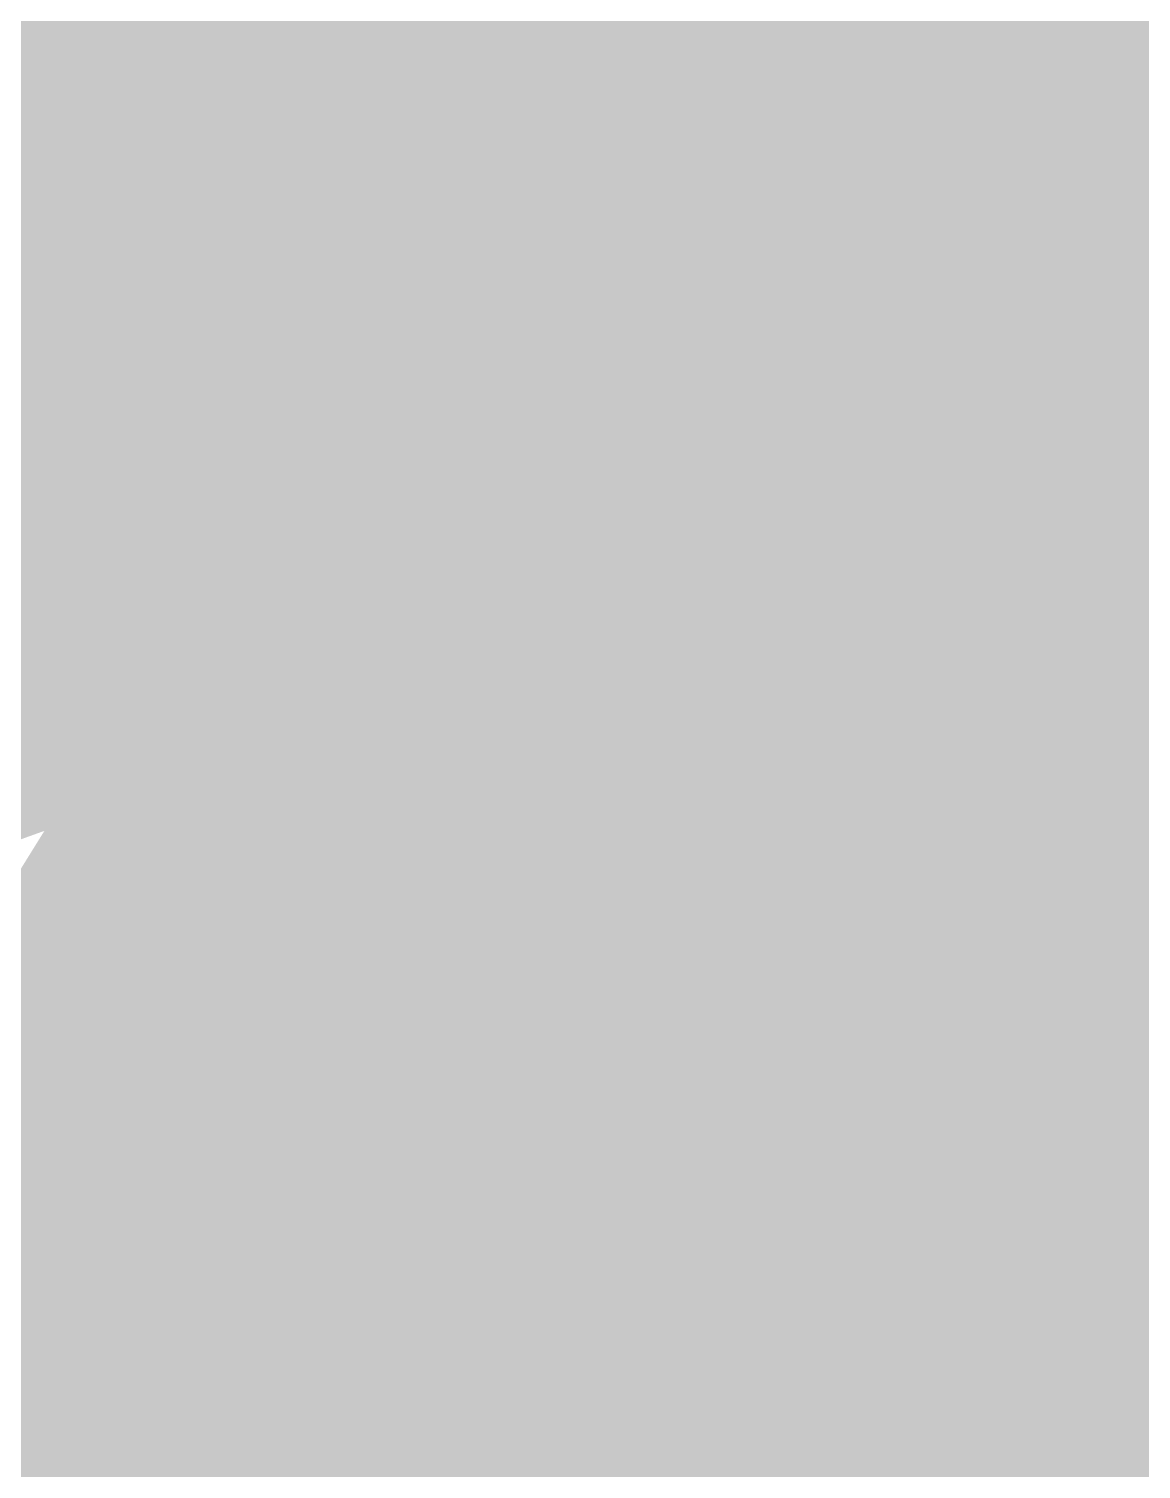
# Model space of a CAD drawing. Header units: millimetres. Extents: x -0.5 to 77.7, y -66.2 to -6.
# Drawn here: x 50.1876 to 50.4851, y -22.8894 to -22.504 of the extents above; entities that cross this region are included whole.
import ezdxf

# ---------------------------------------------------------------- set-up
doc = ezdxf.new("R2010")
doc.units = ezdxf.units.MM
doc.header["$MEASUREMENT"] = 0
for name, color, linetype, true_color in [('Inner1', 7, 'Continuous', 0x999966), ('Inner2', 7, 'Continuous', 0x008000), ('Top-Silkscreen-Layer', 7, 'Continuous', 0xffcc00)]:
    doc.layers.add(name, color=color, linetype=linetype, true_color=true_color)

msp = doc.modelspace()

# ---------------------------------------------------------------- hatches: boundary and pattern name
at = {"layer": 'Inner1'}
msp.add_hatch(color=256, dxfattribs=at).paths.add_polyline_path([(77.23901, -6.45415), (77.23901, -65.68199), (-0.02286, -65.68199), (-0.02286, -6.45415)])
at = {"layer": 'Top-Silkscreen-Layer'}
for points in [[(50.30085, -22.54124), (50.32571, -22.608), (50.3271, -22.53036), (50.3136, -22.52662)], [(50.20136, -22.54975), (50.18775, -22.56605), (50.19269, -22.58094), (50.25302, -22.57217)], [(50.40088, -22.55032), (50.38641, -22.56764), (50.39218, -22.58217), (50.45029, -22.5816), (50.45373, -22.56584), (50.44417, -22.55108)], [(50.40346, -22.66325), (50.40118, -22.70282), (50.4481, -22.68554), (50.4481, -22.666), (50.43699, -22.65707)], [(50.30398, -22.66141), (50.30118, -22.70282), (50.35025, -22.67441)], [(50.20353, -22.66466), (50.19327, -22.68118), (50.20105, -22.69907), (50.20883, -22.71695), (50.22285, -22.71695), (50.24977, -22.68143)], [(50.20812, -22.78285), (50.20145, -22.79714), (50.20717, -22.81152), (50.23699, -22.81698), (50.23335, -22.77731)], [(50.30372, -22.77904), (50.29366, -22.79525), (50.3033, -22.81345), (50.3481, -22.79732)], [(50.40536, -22.78252), (50.39739, -22.79646), (50.40349, -22.80975), (50.43408, -22.81937), (50.43335, -22.77731)]]:
    msp.add_hatch(color=256, dxfattribs=at).paths.add_polyline_path(points)

# ---------------------------------------------------------------- linework, layer by layer
at = {"layer": 'Inner2', "const_width": 0.4}
for points in [[(36.83007, -22.47904), (51.1811, -22.47904)], [(37.46507, -22.98705), (51.6891, -22.98705)]]:
    msp.add_lwpolyline(points, dxfattribs=at)
at = {"layer": 'Top-Silkscreen-Layer', "const_width": 0.254}
for points in [[(50.30085, -22.54124), (50.32571, -22.608), (50.3271, -22.53036), (50.3136, -22.52662)], [(50.49897, -22.43204), (50.52386, -22.49332), (50.54291, -22.43132)], [(50.3931, -22.30982), (50.3831, -22.34168), (50.3831, -22.36207), (50.39921, -22.37895), (50.46045, -22.35604), (50.46759, -22.3402), (50.45961, -22.32644)], [(50.39589, -22.43152), (50.42427, -22.49332), (50.44792, -22.42986), (50.44275, -22.41877), (50.42321, -22.41877), (50.40367, -22.41877)], [(50.1931, -22.30982), (50.1831, -22.34448), (50.1831, -22.36768), (50.19537, -22.38175), (50.22485, -22.39583), (50.24206, -22.39583), (50.25758, -22.37556), (50.25838, -22.31683), (50.24366, -22.29835), (50.22338, -22.29835)], [(50.2931, -22.30982), (50.2831, -22.34448), (50.2831, -22.36768), (50.29537, -22.38175), (50.32414, -22.39583), (50.34063, -22.39583), (50.35389, -22.37972), (50.36868, -22.33502), (50.35584, -22.31352), (50.34358, -22.29835), (50.32334, -22.29835)], [(50.59714, -22.41692), (50.583, -22.4392), (50.57732, -22.45891), (50.58312, -22.47902), (50.66358, -22.47144), (50.65339, -22.43152), (50.63867, -22.41303), (50.62214, -22.4137)], [(50.19637, -22.42926), (50.19483, -22.48684), (50.25935, -22.46903), (50.26389, -22.45334), (50.25315, -22.43605), (50.24242, -22.41877), (50.22353, -22.41877)], [(50.29327, -22.43416), (50.28271, -22.44956), (50.28587, -22.46714), (50.35943, -22.46868), (50.36389, -22.45334), (50.35315, -22.43605), (50.34242, -22.41877), (50.32312, -22.41877), (50.30383, -22.41877)], [(50.09963, -22.53352), (50.10205, -22.61146), (50.15964, -22.5505)], [(50.20136, -22.54975), (50.18775, -22.56605), (50.19269, -22.58094), (50.25302, -22.57217)], [(50.50136, -22.54975), (50.48775, -22.56605), (50.49269, -22.58094), (50.5311, -22.60306), (50.5456, -22.59864), (50.54712, -22.57519), (50.54863, -22.55173), (50.53726, -22.5426)], [(50.59089, -22.5462), (50.6074, -22.6134), (50.62207, -22.62038), (50.63692, -22.61157), (50.65042, -22.55025), (50.64284, -22.53346), (50.62076, -22.53346), (50.59867, -22.53346)], [(50.40088, -22.55032), (50.38641, -22.56764), (50.39218, -22.58217), (50.45029, -22.5816), (50.45373, -22.56584), (50.44417, -22.55108)], [(50.30398, -22.66141), (50.30118, -22.70282), (50.35025, -22.67441)], [(50.01003, -22.6684), (50.00195, -22.68255), (50.01003, -22.6967), (50.01812, -22.71084), (50.02912, -22.70617), (50.04533, -22.67307), (50.02912, -22.65892), (50.01812, -22.65426)], [(50.20353, -22.66466), (50.19327, -22.68118), (50.20105, -22.69907), (50.20883, -22.71695), (50.22285, -22.71695), (50.24977, -22.68143)], [(50.09921, -22.65134), (50.0881, -22.66026), (50.0881, -22.68255), (50.0881, -22.70483), (50.09921, -22.71376), (50.15274, -22.65752), (50.14237, -22.64241), (50.12635, -22.64241)], [(50.40346, -22.66325), (50.40118, -22.70282), (50.4481, -22.68554), (50.4481, -22.666), (50.43699, -22.65707)], [(50.60083, -22.66274), (50.5983, -22.7044), (50.6503, -22.68981), (50.65372, -22.67701), (50.64114, -22.66257)], [(50.50554, -22.66751), (50.49776, -22.68114), (50.50361, -22.69586), (50.53628, -22.69888), (50.5506, -22.68167), (50.53657, -22.66777)], [(50.09846, -22.77794), (50.10038, -22.8233), (50.1502, -22.77915), (50.14284, -22.76283), (50.12583, -22.76283), (50.10883, -22.76283)], [(50.30372, -22.77904), (50.29366, -22.79525), (50.3033, -22.81345), (50.3481, -22.79732)], [(50.20812, -22.78285), (50.20145, -22.79714), (50.20717, -22.81152), (50.23699, -22.81698), (50.23335, -22.77731)], [(50.40536, -22.78252), (50.39739, -22.79646), (50.40349, -22.80975), (50.43408, -22.81937), (50.43335, -22.77731)], [(50.60351, -22.78241), (50.59216, -22.79625), (50.60358, -22.81395), (50.63592, -22.814), (50.6506, -22.79635), (50.63657, -22.78246)], [(50.10485, -22.88758), (50.10227, -22.93387), (50.11123, -22.94721), (50.12826, -22.94534), (50.14528, -22.94346), (50.14995, -22.9247), (50.13026, -22.87604), (50.11661, -22.87305)], [(50.3093, -22.89464), (50.31018, -22.93074), (50.31694, -22.94096), (50.32974, -22.93427), (50.33564, -22.89617)], [(50.40812, -22.89754), (50.40146, -22.91183), (50.40717, -22.92621), (50.43657, -22.92626), (50.4506, -22.91192), (50.43657, -22.89759)], [(50.10617, -23.00634), (50.10589, -23.04827), (50.14977, -23.02549)]]:
    msp.add_lwpolyline(points, close=True, dxfattribs=at)
for points in [[(50.52357, -22.30409), (50.50371, -22.38186), (50.55075, -22.36959), (50.5609, -22.3558), (50.58555, -22.37916), (50.6102, -22.40252), (50.6243, -22.39928)], [(50.057, -22.50077), (50.0798, -22.48686), (50.09475, -22.49954), (50.15375, -22.49547), (50.1681, -22.4797), (50.1681, -22.45677), (50.15734, -22.42071), (50.14658, -22.40757), (50.16022, -22.385), (50.17386, -22.36241)]]:
    msp.add_lwpolyline(points, dxfattribs=at)

doc.saveas('drawing.dxf')
